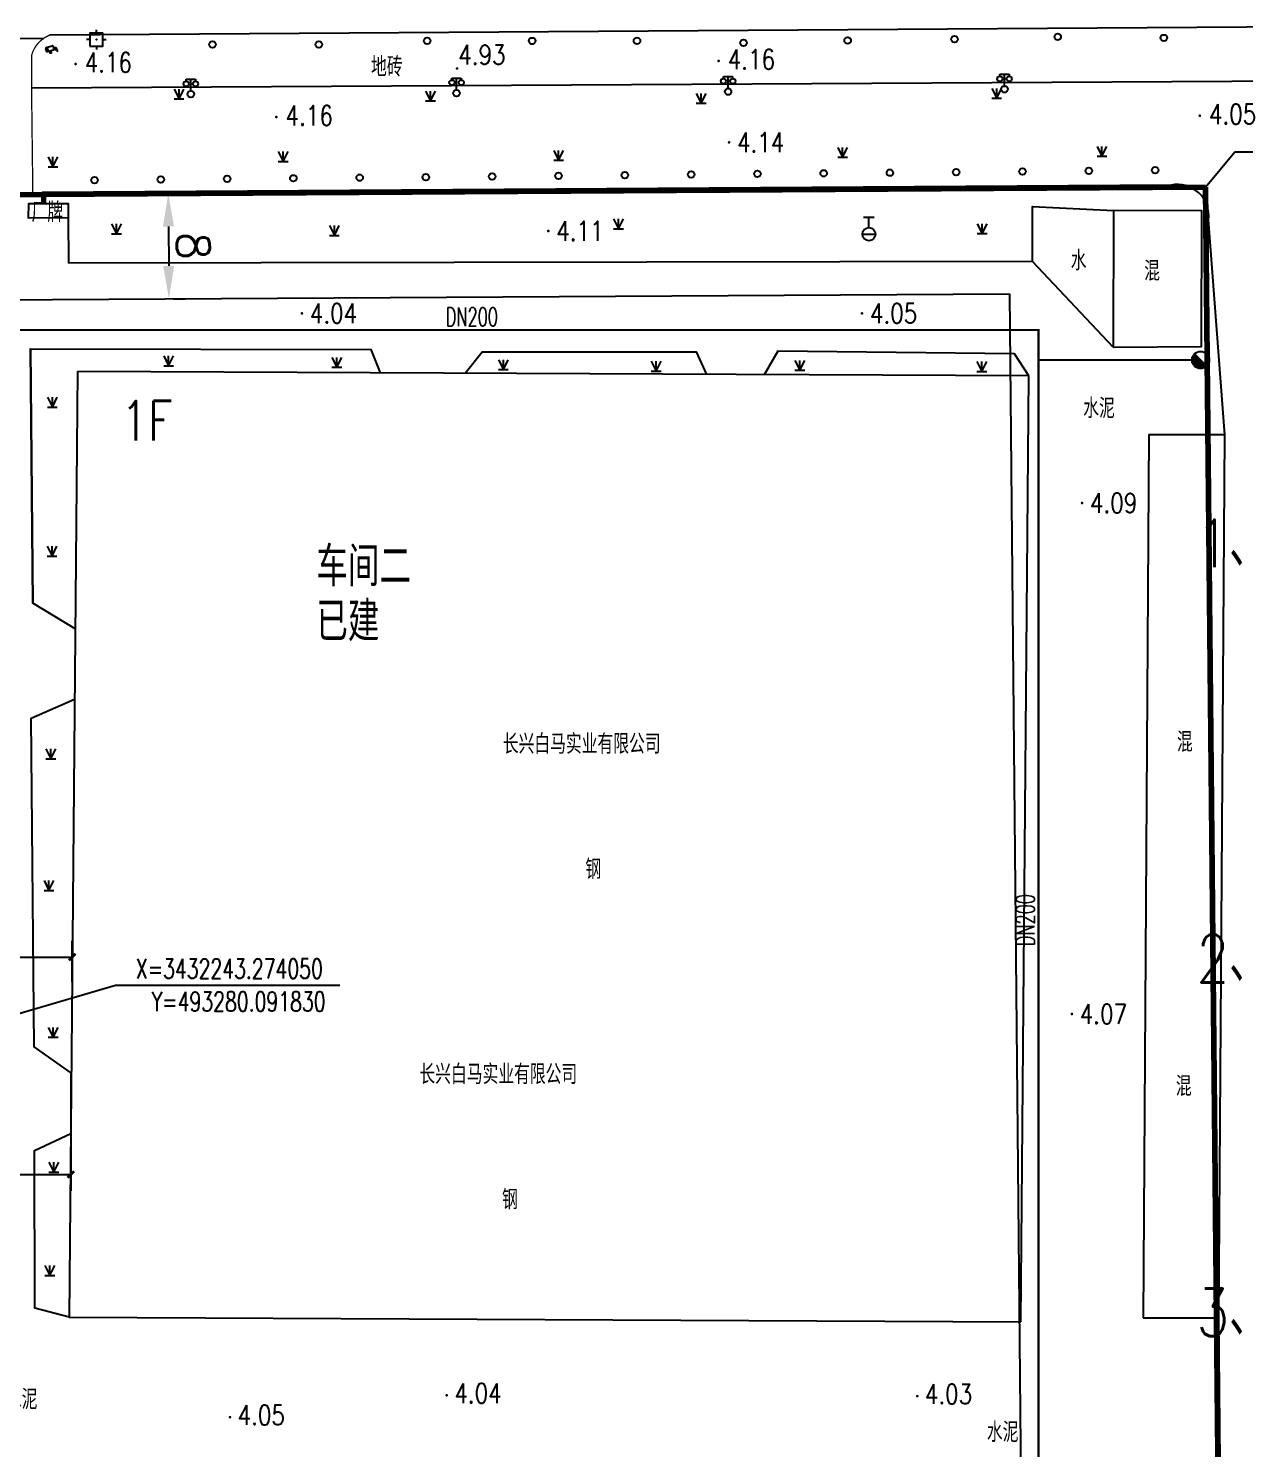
# Model space of a CAD drawing. Header units: millimetres. Extents: x 493081 to 494254, y 3431492 to 3432651.
# Drawn here: x 493290.8 to 493383.3, y 3432213.1 to 3432321.1 of the extents above; entities that cross this region are included whole.
import ezdxf
from ezdxf.enums import TextEntityAlignment as Align

# ---------------------------------------------------------------- set-up
doc = ezdxf.new("R2010")
doc.units = ezdxf.units.MM
doc.header["$LTSCALE"] = 300
doc.linetypes.add('ACAD_ISO04W100', pattern=[30, 24, -3, 0, -3])
for name, color, linetype in [('DIM_COOR', 3, 'Continuous'), ('DLSS', 4, 'Continuous'), ('EQUIP_消火栓', 7, 'Continuous'), ('PIPE-消防', 1, 'TG_XZ'), ('PUB_DIM', 3, 'Continuous'), ('PUB_TEXT', 7, 'Continuous'), ('TWT_TEXT', 7, 'Continuous'), ('地形', 8, 'Continuous'), ('建筑线', 4, 'Continuous'), ('道路', 42, 'Continuous')]:
    doc.layers.add(name, color=color, linetype=linetype)
doc.styles.add('_TCH_DIM', font='SIMPLEX', dxfattribs={"bigfont": 'GBCBIG'})
doc.styles.add('_TWT_DIM', font='SIMPLEX', dxfattribs={"width": 0.8, "height": 2.8, "bigfont": 'HZTXT'})
doc.styles.add('_TWT_PIPEDN', font='SIMPLEX', dxfattribs={"width": 0.8, "height": 2.8, "bigfont": 'HZTXT'})
doc.styles.add('DIM_FONT', font='SIMPLEX', dxfattribs={"width": 0.7, "bigfont": 'GBCBIG'})
doc.styles.add('HZ', font='rs.shx', dxfattribs={"width": 0.8, "bigfont": 'hztxt.shx'})
doc.styles.get("Standard").update_dxf_attribs({"font": 'txt', "bigfont": 'gbcbig.shx'})
doc.styles.add('TG_LINETYPE', font='SIMPLEX', dxfattribs={"width": 0.8, "height": 2.8, "bigfont": 'HZTXT'})
doc.linetypes.add('TG_X', pattern='A,2,-0.3,["X",TG_LINETYPE,S=0.1,R=0,X=-0.23,Y=-0.15],0', length=2.3)
doc.linetypes.add('TG_XZ', pattern='A,2,-0.6,["XZ",TG_LINETYPE,S=0.1,R=0,X=-0.52,Y=-0.15],0', length=2.6)
doc.dimstyles.new('DIMN1', dxfattribs={"dimscale": 0.005, "dimtxt": 300, "dimasz": 100, "dimexe": 250, "dimexo": 300, "dimgap": 150, "dimtad": 1, "dimzin": 0, "dimdsep": 46, "dimtxsty": 'DIM_FONT', "dimblk": 'ARCHTICK', "dimcen": 0.09, "dimclrt": 7, "dimazin": 2, "dimtfac": 1, "dimtix": 1, "dimtmove": 2, "dimatfit": 3, "dimldrblk": 'ARCHTICK', "dimfxl": 0, "dimtolj": 1, "dimtzin": 0, "dimarcsym": 0})
doc.dimstyles.new('ISO-25', dxfattribs={"dimtxt": 2.5, "dimasz": 2.5, "dimexe": 1.25, "dimexo": 0.625, "dimtad": 1, "dimtxsty": 'Standard', "dimcen": 2.5, "dimadec": 0, "dimazin": 0, "dimtfac": 1, "dimtmove": 0, "dimatfit": 3, "dimfxl": 0, "dimarcsym": 0})

# ---------------------------------------------------------------- blocks, each defined once
blk = doc.blocks.new('GC200')
at = {"linetype": 'Continuous', "const_width": 0.2, "flags": 128}
blk.add_lwpolyline([(-0.1, 0, 1), (0.1, 0, 1)], format="xyb", close=True, dxfattribs=at)
blk = doc.blocks.new('gcbj0612')
for p, q in [((-0.75, 0.26), (0.16, 0.53)), ((-0.57, -0.34), (0.34, -0.07))]:
    blk.add_line(p, q)
at = {"flags": 128}
for points in [[(-0.73, 0.26), (-0.77, 0.25), (-0.79, 0.23), (-0.81, 0.19), (-0.83, 0.15), (-0.84, 0.1), (-0.84, 0.05), (-0.84, -0.01), (-0.83, -0.07), (-0.81, -0.12), (-0.79, -0.18), (-0.77, -0.23), (-0.74, -0.27), (-0.7, -0.3), (-0.67, -0.33), (-0.63, -0.34), (-0.6, -0.34), (-0.57, -0.34), (-0.54, -0.32), (-0.51, -0.29), (-0.49, -0.25), (-0.48, -0.2), (-0.47, -0.15), (-0.47, -0.1), (-0.48, -0.04), (-0.49, 0.02), (-0.51, 0.07), (-0.54, 0.13), (-0.56, 0.17), (-0.6, 0.21), (-0.63, 0.24), (-0.67, 0.26), (-0.7, 0.27)], [(-0.71, 0.18), (-0.72, 0.17), (-0.75, 0.12), (-0.75, 0.04), (-0.74, -0.06), (-0.7, -0.15), (-0.66, -0.22), (-0.62, -0.25), (-0.6, -0.26), (-0.59, -0.24), (-0.57, -0.2), (-0.56, -0.12), (-0.58, -0.02), (-0.61, 0.08), (-0.66, 0.14), (-0.7, 0.17)]]:
    blk.add_lwpolyline(points, close=True, dxfattribs=at)
blk.add_lwpolyline([(0.3, -0.08), (0.33, -0.07), (0.36, -0.05), (0.38, -0.02), (0.4, 0.02), (0.41, 0.07), (0.42, 0.12), (0.41, 0.18), (0.41, 0.23), (0.39, 0.29), (0.37, 0.35), (0.35, 0.4), (0.32, 0.44), (0.28, 0.48), (0.25, 0.51), (0.21, 0.52), (0.18, 0.53), (0.15, 0.52)], dxfattribs=at)
at = {"extrusion": (0, 0, -1), "flags": 128}
blk.add_lwpolyline([(-0.4, 0.25), (-0.51, 0.28), (-0.61, 0.29), (-0.69, 0.27), (-0.77, 0.2), (-0.81, 0.09), (-0.82, -0.01), (-0.8, -0.06), (-0.76, -0.08), (-0.7, -0.09), (-0.64, -0.09), (-0.59, -0.07), (-0.57, -0.04), (-0.59, -0.01), (-0.63, 0.02), (-0.69, 0.03), (-0.75, 0.03), (-0.79, 0.02), (-0.84, -0.01), (-0.89, -0.1), (-0.91, -0.19), (-0.9, -0.29), (-0.87, -0.38)], dxfattribs=at)
blk.add_lwpolyline([(-0.09, -0.2), (-0.22, -0.54), (0.05, -0.54)], close=True)
blk = doc.blocks.new('*U3')
at = {"linetype": 'Continuous'}
for points in [[(0, 0), (0.5, 0.5), (-0.5, 0.5)], [(0, 0), (-0.5, 0.5), (-0.5, -0.5)], [(0, 0), (-0.5, -0.5), (0.5, -0.5)], [(0, 0), (0.5, -0.5), (0.5, 0.5)]]:
    blk.add_solid(points, dxfattribs=at)
blk = doc.blocks.new('gc002')
blk.add_lwpolyline([(-0.5, -0.5), (0.5, -0.5), (0.5, 0.5), (-0.5, 0.5), (-0.5, -0.5)])
at = {"linetype": 'Continuous'}
blk.add_blockref('*U3', (0, 0), dxfattribs=at)
blk = doc.blocks.new('gc259')
at = {"linetype": 'Continuous', "flags": 128}
for points in [[(-1, 0), (-1.5, 0)], [(-1, -1), (1, -1), (1, 1), (-1, 1), (-1, -1)], [(0, 1), (0, 1.5)], [(1, 0), (1.5, 0)], [(0, -1), (0, -1.5)]]:
    blk.add_lwpolyline(points, dxfattribs=at)
at = {"linetype": 'Continuous'}
blk.add_point((0, 0), dxfattribs=at)
blk.add_point((0, 0), dxfattribs=at)
blk = doc.blocks.new('gc133')
for p, q in [((-0.8, 2.6), (0.8, 2.6)), ((0, 1), (0, 2.6)), ((-1, 0), (1, 0))]:
    blk.add_line(p, q)
blk.add_circle((0, 0), 1)
blk = doc.blocks.new('gc124')
for p, q in [((-0.75, 1.5), (0, 0)), ((-0.75, 0), (0.75, 0)), ((0, 0), (0, 1.5)), ((0, 0), (0.75, 1.5))]:
    blk.add_line(p, q)
blk = doc.blocks.new('gcx1')
blk.add_circle((0, 0), 0.5)
blk = doc.blocks.new('gc170')
at = {"linetype": 'Continuous'}
blk.add_circle((0, 0), 0.5, dxfattribs=at)
blk = doc.blocks.new('gc097')
for p, q in [((-0.7, 2), (-0.7, 2.3)), ((-0.7, 2.3), (0.7, 2.3)), ((0, 0.5), (0, 2.3)), ((0.7, 2.3), (0.7, 2))]:
    blk.add_line(p, q)
for centre, radius in [((-0.7, 1.6), 0.4), ((0, 0), 0.5), ((0.73, 1.6), 0.4)]:
    blk.add_circle(centre, radius)
blk = doc.blocks.new('*D33')
at = {"color": 0, "lineweight": -2, "transparency": 16777216}
for p, q in [((493301.76, 3432308.52), (493302.66, 3432308.52)), ((493301.43, 3432306.02), (493301.45, 3432303.02)), ((493301.81, 3432300.52), (493302.71, 3432300.52))]:
    blk.add_line(p, q, dxfattribs=at)
at = {"color": 0, "transparency": 16777216}
for points in [[(493301.85, 3432306.02), (493301.01, 3432306.01), (493301.41, 3432308.52)], [(493301.86, 3432303.02), (493301.03, 3432303.01), (493301.46, 3432300.52)]]:
    blk.add_solid(points, dxfattribs=at)
at = {"layer": 'Defpoints', "color": 0, "transparency": 16777216}
for p in [(493301.14, 3432308.52), (493301.19, 3432300.52), (493301.46, 3432300.52)]:
    blk.add_point(p, dxfattribs=at)
at = {"color": 0, "transparency": 16777216, "insert": (493303.31, 3432304.53), "char_height": 2.5, "attachment_point": 5, "rotation": 270.3466}
blk.add_mtext('8', dxfattribs=at)
blk = doc.blocks.new('ds')
at = {"layer": 'TWT_TEXT', "linetype": 'Continuous', "style": '_TWT_DIM', "width": 0.8}
for s, p in [('1、本工程单体室外最大消防用水量为30L/S，火灾持续时间3H，室内最大消防用水量为20L/S，', (484537.39, 3423651.57)), ('2、管材及防腐--室外埋地给水管采用PE管;', (484537.39, 3423620.17)), ('3、阀门：DN≤50mm时采用铜截止阀，DN>50mm时，给水管和消防管采用', (484537.39, 3423593.42))]:
    blk.add_text(s, height=3.6, dxfattribs=at).set_placement(p)
blk = doc.blocks.new('_ArchTick')
at = {"color": 0, "linetype": 'ByBlock', "const_width": 0.4}
blk.add_lwpolyline([(-0.5, -0.5), (0.5, 0.5)], dxfattribs=at)
blk = doc.blocks.new('*D70')
at = {"layer": 'Defpoints', "color": 0, "transparency": 16777216}
for p in [(493294.11, 3432250.46), (493280.09, 3432247.08), (493294.11, 3432247.08)]:
    blk.add_point(p, dxfattribs=at)
at = {"layer": 'PUB_DIM', "color": 0, "lineweight": -2, "transparency": 16777216}
for p, q in [((493280.09, 3432248.58), (493280.09, 3432251.71)), ((493294.11, 3432248.58), (493294.11, 3432251.71)), ((493280.09, 3432250.46), (493294.11, 3432250.46))]:
    blk.add_line(p, q, dxfattribs=at)
at = {"layer": 'PUB_DIM', "color": 0, "lineweight": -2, "transparency": 16777216, "xscale": 0.5, "yscale": 0.5, "zscale": 0.5, "rotation": 180}
blk.add_blockref('_ArchTick', (493280.09, 3432250.46), dxfattribs=at)
at = {"layer": 'PUB_DIM', "color": 0, "lineweight": -2, "transparency": 16777216, "xscale": 0.5, "yscale": 0.5, "zscale": 0.5}
blk.add_blockref('_ArchTick', (493294.11, 3432250.46), dxfattribs=at)
at = {"layer": 'PUB_DIM', "color": 7, "transparency": 16777216, "insert": (493287.1, 3432251.96), "char_height": 1.5, "attachment_point": 5, "style": 'DIM_FONT'}
blk.add_mtext('\\A1;14.02', dxfattribs=at)
blk = doc.blocks.new('*D79')
at = {"layer": 'Defpoints', "color": 0, "transparency": 16777216}
for p in [(493280.09, 3432243.08), (493294, 3432243.08), (493294, 3432233.94)]:
    blk.add_point(p, dxfattribs=at)
at = {"layer": 'PUB_DIM', "color": 0, "lineweight": -2, "transparency": 16777216}
for p, q in [((493280.09, 3432241.58), (493280.09, 3432232.69)), ((493294, 3432241.58), (493294, 3432232.69)), ((493280.09, 3432233.94), (493294, 3432233.94))]:
    blk.add_line(p, q, dxfattribs=at)
at = {"layer": 'PUB_DIM', "color": 0, "lineweight": -2, "transparency": 16777216, "xscale": 0.5, "yscale": 0.5, "zscale": 0.5, "rotation": 180}
blk.add_blockref('_ArchTick', (493280.09, 3432233.94), dxfattribs=at)
at = {"layer": 'PUB_DIM', "color": 0, "lineweight": -2, "transparency": 16777216, "xscale": 0.5, "yscale": 0.5, "zscale": 0.5}
blk.add_blockref('_ArchTick', (493294, 3432233.94), dxfattribs=at)
at = {"layer": 'PUB_DIM', "color": 7, "transparency": 16777216, "insert": (493287.05, 3432235.44), "char_height": 1.5, "attachment_point": 5, "style": 'DIM_FONT'}
blk.add_mtext('\\A1;13.91', dxfattribs=at)
blk = doc.blocks.new('$TwtSys$00000386')
blk.add_line((-93, 93, 0), (93, -93, 0))
blk.add_circle((0, 0, 0), 131)
at = {"color": 0}
for points in [[(34, -127, 0), (-127, 34, 0), (93, -93, 0), (-93, 93, 0)], [(-34, -127, 0), (-127, -34, 0), (34, -127, 0), (-127, 34, 0)], [(-93, -93, 0), (-93, -93, 0), (-34, -127, 0), (-127, -34, 0)]]:
    blk.add_solid(points, dxfattribs=at)
at = {"flags": 9}
blk.add_attdef('A', (0, 0, 0), '', height=0.00524, dxfattribs=at)

msp = doc.modelspace()

# ---------------------------------------------------------------- hatches: boundary and pattern name
at = {"layer": 'PIPE-消防', "linetype": 'TG_X'}
for points in [[(493367.599, 3432298.146), (493367.599, 3432298.233), (493367.686, 3432298.233)], [(493367.599, 3432298.146), (493367.686, 3432298.146), (493367.686, 3432298.233)]]:
    msp.add_hatch(color=256, dxfattribs=at).paths.add_polyline_path(points)

# ---------------------------------------------------------------- linework, layer by layer
at = {"color": 1, "lineweight": 100}
for p, q in [((493234.305, 3432308.111), (493380.303, 3432308.994)), ((493380.303, 3432308.994), (493382.142, 3432119.835))]:
    msp.add_line(p, q, dxfattribs=at)
at = {"color": 1, "linetype": 'ACAD_ISO04W100'}
for p, q in [((493238.383, 3432300.136), (493365.381, 3432300.904)), ((493365.381, 3432300.904), (493367.093, 3432124.835))]:
    msp.add_line(p, q, dxfattribs=at)
at = {"layer": 'DIM_COOR', "color": 3}
for p, q in [((493380.303, 3432308.994), (493382.523, 3432311.692)), ((493382.523, 3432311.692), (493399.628, 3432311.692)), ((493280.092, 3432243.274), (493297.397, 3432248.332)), ((493297.397, 3432248.332), (493314.447, 3432248.332))]:
    msp.add_line(p, q, dxfattribs=at)
at = {"layer": 'PIPE-消防', "linetype": 'TG_X', "const_width": 0.175}
for points in [[(493283.175, 3432298.146), (493367.599, 3432298.146)], [(493367.599, 3432295.865), (493367.599, 3432298.146)], [(493367.599, 3432210.865), (493367.599, 3432295.865)], [(493367.599, 3432295.865), (493379.265, 3432295.865)]]:
    msp.add_lwpolyline(points, dxfattribs=at)
at = {"layer": '地形', "color": 8}
for p, q in [((493291.808, 3432307.766), (493292.058, 3432307.772)), ((493291.821, 3432308.592), (493292.07, 3432308.578))]:
    msp.add_line(p, q, dxfattribs=at)
at = {"layer": '地形', "color": 8, "flags": 128}
for points in [[(493433.786, 3432250.009), (493433.305, 3432294.073), (493432.87, 3432298.304), (493431.699, 3432301.781), (493430.434, 3432304.034), (493428.591, 3432306.678), (493426.289, 3432308.975), (493421.055, 3432314.034), (493415.893, 3432317.724), (493411.545, 3432319.835), (493408.115, 3432320.56), (493401.97, 3432321.371), (493394.826, 3432321.253), (493292.409, 3432320.573)], [(493276.018, 3432320.451), (493291.935, 3432320.321)], [(493291.015, 3432316.547), (493391.432, 3432317.113)], [(493291.821, 3432308.592), (493291.798, 3432308.178), (493291.808, 3432307.766)], [(493292.07, 3432308.578), (493292.049, 3432308.174), (493292.058, 3432307.772)], [(493293.81, 3432306.667), (493293.815, 3432303.234)], [(493367.146, 3432303.345), (493293.815, 3432303.234)], [(493294.337, 3432275.417), (493291.124, 3432277.37), (493290.931, 3432296.711), (493316.805, 3432296.661), (493317.517, 3432294.882)], [(493323.986, 3432294.852), (493325.273, 3432296.491), (493341.567, 3432296.491), (493342.345, 3432294.765)], [(493366.867, 3432294.649), (493365.778, 3432296.327), (493347.773, 3432296.536), (493346.727, 3432294.744)], [(493294.043, 3432241.64), (493291.22, 3432243.653), (493290.983, 3432268.627), (493294.29, 3432270.068)], [(493293.882, 3432223.08), (493291.27, 3432223.763), (493291.243, 3432235.763), (493294.003, 3432237.041)], [(493382.124, 3432135.39), (493381.32, 3432223.031)]]:
    msp.add_lwpolyline(points, dxfattribs=at)
at = {"layer": '地形', "color": 8, "const_width": 0.1, "flags": 128}
msp.add_lwpolyline([(493291.027, 3432319.051, -0.0571576), (493291.227, 3432319.538, -0.0571576), (493291.533, 3432319.967, -0.0582008), (493291.935, 3432320.321, -0.0582008), (493292.409, 3432320.573)], format="xyb", dxfattribs=at)
msp.add_lwpolyline([(493291.821, 3432308.592), (493291.11, 3432308.591), (493291.015, 3432316.547), (493291.027, 3432319.051)], dxfattribs=at)
at = {"layer": '地形', "color": 8, "flags": 128}
msp.add_lwpolyline([(493381.761, 3432290.172), (493380.525, 3432306.518), (493380.525, 3432306.518, 0.5154295), (493377.671, 3432309.162), (493291.821, 3432308.592)], format="xyb", dxfattribs=at)
for points in [[(493291.808, 3432307.766), (493293.806, 3432307.774), (493293.81, 3432306.667), (493290.79, 3432306.655), (493290.799, 3432307.756)], [(493373.265, 3432296.847), (493367.148, 3432303.345), (493367.142, 3432307.542), (493373.288, 3432307.227)], [(493373.265, 3432296.847), (493379.997, 3432296.882), (493380.02, 3432307.212), (493373.288, 3432307.227), (493373.265, 3432296.847)], [(493375.553, 3432223.045), (493381.32, 3432223.031), (493381.761, 3432290.172), (493375.995, 3432290.185)]]:
    msp.add_lwpolyline(points, close=True, dxfattribs=at)
at = {"layer": '建筑线'}
for p, q in [((493294.507, 3432294.991), (493293.882, 3432223.08)), ((493366.867, 3432294.649), (493294.507, 3432294.991)), ((493366.242, 3432222.738), (493366.867, 3432294.649)), ((493293.882, 3432223.08), (493366.242, 3432222.738))]:
    msp.add_line(p, q, dxfattribs=at)
at = {"layer": '道路'}
msp.add_line((493290.931, 3432296.711), (493291.124, 3432277.37), dxfattribs=at)

# ---------------------------------------------------------------- block references
at = {"linetype": 'Continuous', "xscale": 1.00548000424169, "yscale": 1.005479997955263, "zscale": 1.005480000000001}
msp.add_blockref('ds', (6186.954, -10133.06), dxfattribs=at)
at = {"layer": 'EQUIP_消火栓', "xscale": 0.005, "yscale": 0.005, "zscale": 0.005}
msp.add_blockref('$TwtSys$00000386', (493379.92, 3432295.865), dxfattribs=at)
at = {"layer": '地形', "color": 8, "xscale": 0.5, "yscale": 0.5}
for name, p in [('gc259', (493295.944, 3432320.221, 4.203)), ('gcbj0612', (493292.507, 3432319.485)), ('gc124', (493302.233, 3432315.712)), ('gc124', (493364.413, 3432315.77)), ('gc124', (493321.355, 3432315.561)), ('gc124', (493341.94, 3432315.386)), ('gc124', (493372.418, 3432311.359)), ('gc124', (493310.147, 3432310.964)), ('gc124', (493331.098, 3432311.053)), ('gc124', (493352.698, 3432311.28))]:
    msp.add_blockref(name, p, dxfattribs=at)
at = {"layer": '地形', "color": 8}
for name, p, xscale, yscale, zscale, rotation in [('gcx1', (493304.771, 3432319.856), 0.4999979556026776, 0.4999979557469487, 0.4999979556887778, 359.9993686851681), ('gcx1', (493312.869, 3432319.846), 0.4999979865693948, 0.4999979864805937, 0.4999979866513311, 359.9993661772371), ('gcx1', (493321.1, 3432320.138), 0.4999980136361842, 0.4999980134889483, 0.4999980137210428, 359.9993638293845), ('gcx1', (493329.089, 3432320.12), 0.4999980437298039, 0.499998043756932, 0.4999980438170941, 359.9993611613696), ('gcx1', (493337.058, 3432320.137), 0.4999980730085279, 0.4999980730935931, 0.499998073079911, 359.9993583866321), ('gcx1', (493345.158, 3432319.987), 0.4999981049066241, 0.4999981047585607, 0.4999981049861891, 359.9993553450929), ('gcx1', (493353.082, 3432320.161), 0.4999981312167651, 0.499998131301254, 0.4999981312728149, 359.999352516991), ('gcx1', (493361.202, 3432320.259), 0.4999981590403277, 0.4999981592409313, 0.4999981591296657, 359.9993494754472), ('gcx1', (493369.054, 3432320.433), 0.4999981845355799, 0.4999981843866408, 0.4999981846351915, 359.9993464872617), ('gcx1', (493377.124, 3432320.35), 0.4999982148621067, 0.4999982146546245, 0.4999982149358868, 359.9993431255557), ('GC200', (493343.266, 3432318.608, 4.16), 0.4999981181198208, 0.499998118262738, 0.4999981182154275, 359.9993547581383), ('GC200', (493294.36, 3432318.372, 4.157), 0.4999979349970119, 0.4999979347921908, 0.4999979350889569, 359.9993702859743), ('GC200', (493323.377, 3432318.027, 4.196), 0.4999980515878485, 0.4999980516731739, 0.4999980516997189, 359.9993610546576), ('gc097', (493365.003, 3432316.445), 0.4999982327899063, 0.4999982328154147, 0.4999982328724348, 359.9993447264105), ('gc097', (493303.121, 3432316.068), 0.4999980001318365, 0.499997999984771, 0.4999980002475015, 359.9993655902825), ('gc097', (493323.334, 3432316.153), 0.4999980780725007, 0.4999980782158673, 0.4999980781286497, 359.9993593471376), ('gc097', (493343.983, 3432316.267), 0.4999981557222061, 0.499998155515641, 0.499998155807979, 359.9993523569396), ('GC200', (493309.632, 3432314.341, 4.161), 0.4999980498415253, 0.4999980498105288, 0.4999980499345695, 359.9993620151544), ('GC200', (493379.861, 3432314.439, 4.046), 0.4999983248751111, 0.4999983250163496, 0.4999983249684971, 359.9993378963191), ('gc124', (493292.643, 3432310.564), 0.4999980013541974, 0.4999980013817549, 0.9999960029425624, 359.999365590284), ('gc170', (493310.925, 3432309.68), 0.4999981218012083, 0.4999981219880283, 0.4999981219162856, 0.5356592900346401), ('gc170', (493315.967, 3432309.728), 0.4999981420511039, 0.4999981420114636, 0.4999981421277154, 0.5356577741651073), ('gc170', (493321.008, 3432309.775), 0.4999981621802362, 0.499998162034899, 0.4999981622745875, 0.535656205061696), ('gc170', (493326.049, 3432309.822), 0.4999981822511639, 0.4999981820583344, 0.4999981823608317, 0.5356546360207687), ('gc170', (493331.09, 3432309.87), 0.4999982023177384, 0.4999982020817697, 0.4999982023935456, 0.5356530136212545), ('gc170', (493336.132, 3432309.917), 0.4999982223261084, 0.4999982221052051, 0.4999982223838588, 0.5356513912842279), ('gc170', (493341.173, 3432309.964), 0.4999982422719202, 0.4999982421286404, 0.4999982423480395, 0.5356497156509797), ('gc170', (493346.214, 3432310.011), 0.4999982622220858, 0.4999982621520758, 0.4999982623089445, 0.5356480933765718), ('gc170', (493351.255, 3432310.059), 0.4999982822261037, 0.4999982821755111, 0.4999982822979279, 0.5356464176812321), ('gc170', (493356.297, 3432310.106), 0.499998302288327, 0.4999983021989465, 0.4999983023573832, 0.5356447419236701), ('gc170', (493361.338, 3432310.153), 0.499998322466961, 0.4999983226880431, 0.4999983225441725, 0.5356430660415296), ('gc170', (493366.379, 3432310.201), 0.4999983428827692, 0.4999983427114785, 0.4999983429343167, 0.5356414432687977), ('gc170', (493371.42, 3432310.248), 0.4999983635357516, 0.4999983636662364, 0.4999983636294806, 0.5356398736054702), ('gc170', (493376.462, 3432310.295), 0.4999983846630816, 0.4999983846209943, 0.499998384766104, 0.535638410160813), ('gc170', (493295.802, 3432309.539), 0.4999980608099961, 0.4999980609863997, 0.4999980608896959, 0.5356637311759551), ('gc170', (493300.843, 3432309.586), 0.4999980811806544, 0.499998081009835, 0.4999980812959757, 0.5356622685400658), ('gc170', (493305.884, 3432309.633), 0.499998101551313, 0.4999981014989316, 0.4999981016388624, 0.5356608059042958), ('gc133', (493354.696, 3432305.431), 0.4999983760977022, 0.4999983757734299, 0.4999983761563824, 359.9993393904957), ('gc124', (493297.48, 3432305.459), 0.4999982316251647, 0.4999982314184308, 0.9999964633953558, 359.9993506494846), ('gc124', (493314.045, 3432305.336), 0.4999982316251647, 0.4999982314184308, 0.9999964633953558, 359.9993506494846), ('gc124', (493335.656, 3432305.846), 0.4999982316251647, 0.4999982314184308, 0.9999964633953558, 359.9993506494846), ('gc124', (493363.308, 3432305.48), 0.4999982316251647, 0.4999982314184308, 0.9999964633953558, 359.9993506494846), ('gc124', (493301.439, 3432295.426), 0.4999982316251647, 0.4999982314184308, 0.9999964633953558, 359.9993506494846), ('gc124', (493314.232, 3432295.314), 0.4999982316251647, 0.4999982314184308, 0.9999964633953558, 359.9993506494846), ('gc124', (493326.895, 3432295.134), 0.4999982316251647, 0.4999982314184308, 0.9999964633953558, 359.9993506494846), ('gc124', (493338.524, 3432295.019), 0.4999982316251647, 0.4999982314184308, 0.9999964633953558, 359.9993506494846), ('gc124', (493349.439, 3432295.083), 0.4999982316251647, 0.4999982314184308, 0.9999964633953558, 359.9993506494846), ('gc124', (493363.278, 3432295.001), 0.4999982316251647, 0.4999982314184308, 0.9999964633953558, 359.9993506494846), ('gc124', (493292.597, 3432292.285), 0.4999982316251647, 0.4999982314184308, 0.9999964633953558, 359.9993506494846), ('gc124', (493292.574, 3432280.96), 0.4999982316251647, 0.4999982314184308, 0.9999964633953558, 359.9993506494846), ('gc124', (493292.475, 3432265.54), 0.4999982316251647, 0.4999982314184308, 0.9999964633953558, 359.9993506494846), ('gc124', (493292.341, 3432255.53), 0.4999982316251647, 0.4999982314184308, 0.9999964633953558, 359.9993506494846), ('gc124', (493292.659, 3432244.368), 0.4999982316251647, 0.4999982314184308, 0.9999964633953558, 359.9993506494846), ('gc124', (493292.714, 3432234.123), 0.4999982316251647, 0.4999982314184308, 0.9999964633953558, 359.9993506494846), ('gc124', (493292.412, 3432226.266), 0.4999982316251647, 0.4999982314184308, 0.9999964633953558, 359.9993506494846), ('GC200', (493322.592, 3432217.147, 4.035), 0.5000001424174614, 0.5000001424923539, 0.5000001425029503, 359.999261592728), ('GC200', (493358.376, 3432217.081, 4.029), 0.5000005881716986, 0.5000005881302059, 0.5000005882441874, 359.9992618601902), ('GC200', (493306.107, 3432215.482, 4.051), 0.5000000062696106, 0.500000006519258, 0.5000000063838022, 359.9992627664657)]:
    msp.add_blockref(name, p, dxfattribs=dict(at, xscale=xscale, yscale=yscale, zscale=zscale, rotation=rotation))
at = {"layer": '地形', "color": 8, "xscale": 0.5, "yscale": 0.5, "zscale": 0.5}
for p in [(493344.062, 3432312.412, 4.14), (493330.315, 3432305.676, 4.11), (493311.573, 3432299.408, 4.04), (493354.172, 3432299.408, 4.05), (493370.906, 3432284.992, 4.09), (493370.131, 3432246.141, 4.07)]:
    msp.add_blockref('GC200', p, dxfattribs=at)
at = {"layer": '地形', "color": 8, "xscale": 0.250000000051591, "yscale": 0.25, "rotation": 271.3902147589406}
msp.add_blockref('gc002', (493291.925, 3432308.099), dxfattribs=at)

# ---------------------------------------------------------------- texts
at = {"layer": 'DLSS', "color": 4, "style": 'HZ', "width": 0.8}
for s, p in [('1F', (493297.819, 3432291.254)), ('车间二', (493312.669, 3432280.16)), ('已建', (493312.669, 3432275.975))]:
    msp.add_text(s, height=3, dxfattribs=at).set_placement(p, align=Align.MIDDLE_LEFT)
at = {"layer": 'PUB_TEXT', "color": 3, "style": '_TCH_DIM', "width": 0.705882}
for s, p in [('X=3432243.274050', (493298.947, 3432248.833)), ('Y=493280.091830', (493300.147, 3432246.344))]:
    msp.add_text(s, height=1.4875, dxfattribs=at).set_placement(p)
at = {"layer": 'TWT_TEXT', "linetype": 'TG_X', "style": '_TWT_PIPEDN', "width": 0.64}
msp.add_text('DN200', height=1.4, dxfattribs=at).set_placement((493322.526, 3432298.446))
msp.add_text('DN200', height=1.4, rotation=90, dxfattribs=at).set_placement((493367.299, 3432251.296))
at = {"layer": '地形', "color": 8, "style": 'HZ', "width": 0.8}
for s, p in [('4.93', (493323.465, 3432319.076)), ('4.16', (493295.054, 3432318.487)), ('4.16', (493343.96, 3432318.723)), ('4.05', (493380.555, 3432314.554)), ('4.16', (493310.326, 3432314.456)), ('4.14', (493344.662, 3432312.412)), ('4.11', (493330.915, 3432305.676)), ('混', (493375.627, 3432302.633)), ('4.04', (493312.173, 3432299.408)), ('4.05', (493354.772, 3432299.408)), ('4.09', (493371.506, 3432284.992)), ('长兴白马实业有限公司', (493326.854, 3432266.667)), ('混', (493378.121, 3432266.821)), ('钢', (493333.135, 3432257.144)), ('4.07', (493370.731, 3432246.141)), ('长兴白马实业有限公司', (493320.513, 3432241.552)), ('混', (493378.033, 3432240.649)), ('钢', (493326.794, 3432232.029)), ('4.04', (493323.168, 3432217.303)), ('4.03', (493358.952, 3432217.238)), ('4.05', (493306.683, 3432215.639))]:
    msp.add_text(s, height=1.5, dxfattribs=at).set_placement(p, align=Align.MIDDLE_LEFT)
for s, p in [('地砖', (493318.031, 3432318.233)), ('厂牌', (493292.216, 3432307.177)), ('水', (493370.645, 3432303.501)), ('水泥', (493372.195, 3432292.271)), ('水泥', (493290.259, 3432216.909)), ('水泥', (493364.868, 3432214.417))]:
    msp.add_text(s, height=1.5, dxfattribs=at).set_placement(p, align=Align.MIDDLE)

# ---------------------------------------------------------------- dimensions: what is measured, and where the dimension line sits
dim = msp.add_aligned_dim(p1=(493301.137, 3432308.516), p2=(493301.186, 3432300.516), distance=0.277, dimstyle='ISO-25')
dim.commit()
dim.dimension.update_dxf_attribs({"geometry": '*D33', "text_midpoint": (493303.314, 3432304.529)})
at = {"layer": 'PUB_DIM'}
for p1, p2, distance, picture, middle in [((493280.092, 3432247.085), (493294.111, 3432247.085), 3.371, '*D70', (493287.102, 3432251.956)), ((493280.092, 3432243.085), (493294.003, 3432243.085), -9.146, '*D79', (493287.048, 3432235.439))]:
    dim = msp.add_aligned_dim(p1=p1, p2=p2, distance=distance, dimstyle='DIMN1', dxfattribs=at)
    dim.commit()
    dim.dimension.update_dxf_attribs({"geometry": picture, "text_midpoint": middle})

doc.saveas('drawing.dxf')
